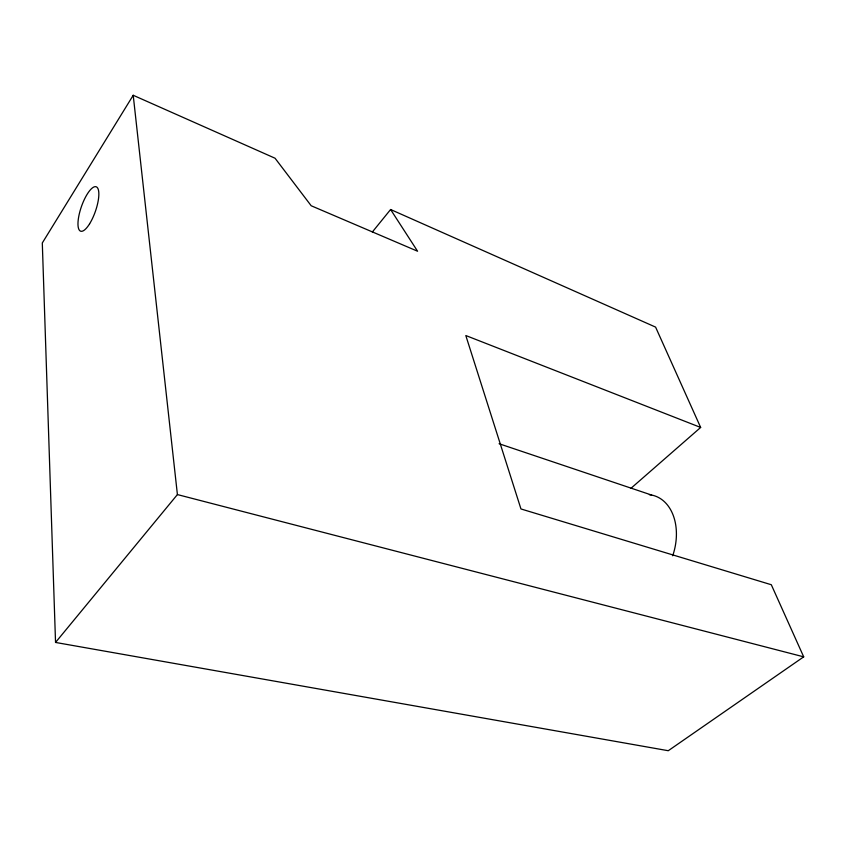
<?xml version="1.0" encoding="UTF-8"?>
<svg xmlns="http://www.w3.org/2000/svg" width="846" height="846" viewBox="0 0 846 846"><rect width="100%" height="100%" fill="white"/><g stroke="black" fill="none" stroke-linecap="round" stroke-linejoin="round"><path stroke-width="1.27" d="M372.377 231.973L390.598 209.512L417.575 251.23L311.191 205.758L275.045 158.223L133.213 95.281L42.3 242.971L55.54 642.442L668.266 750.719L803.7 656.845L771.309 584.734L520.956 508.954L465.808 335.534L700.657 427.452L631.042 488.237M55.54 642.442L177.406 494.572L133.213 95.281M177.406 494.572L803.7 656.845M499.087 443.727L651.621 495.058M390.598 209.512L655.587 327.106L700.657 427.452M649.358 494.709A49.332 35.194 -73.5 0 1 672.697 555.79M89.591 223.82A23.529 7.381 -70.7 0 0 96.804 187.103A23.529 7.381 -70.7 0 0 78.837 216.016A23.529 7.381 -70.7 0 0 89.591 223.82"/></g></svg>
